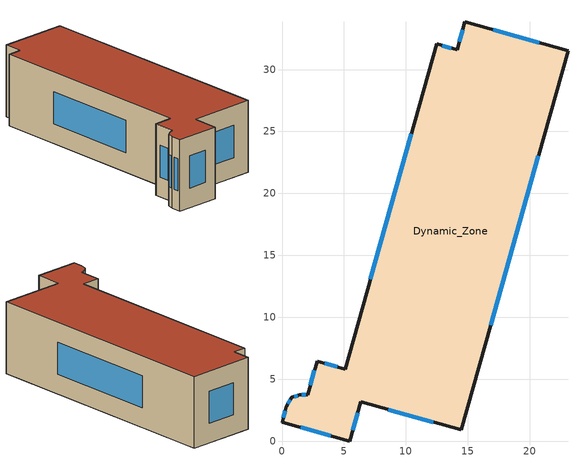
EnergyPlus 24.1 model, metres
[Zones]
Dynamic_Zone
 floor ground (Floor): 14.14,31.61 12.51,32.07 5.09,5.82 2.83,6.45 2.08,3.76 1.44,3.73 0.8,3.53 0.36,2.79 0,1.53 5.46,0 6.35,3.17 14.46,0.9 23.1,31.51 14.77,33.85 z0
 wall outside (Ext Wall): 14.77,33.85 23.1,31.51 14.46,0.9 6.35,3.17 5.46,0 0,1.53 0.36,2.79 0.8,3.53 1.44,3.73 2.08,3.76 2.83,6.45 5.09,5.82 12.51,32.07 14.14,31.61 14.77,33.85 z0:9
 window (Window): 17.07,33.2 20.8,32.15 / 20.71,23.05 16.85,9.36 / 12.22,1.53 8.59,2.54 / 6.1,2.29 5.7,0.88 / 3.95,0.42 1.51,1.11 / 0.1,1.88 0.26,2.44 / 0.48,2.99 0.67,3.32 / 0.97,3.58 1.26,3.67 / 1.61,3.73 1.9,3.75 / 2.29,4.5 2.62,5.71 / 3.46,6.28 4.47,5.99 / 7.14,13.07 10.46,24.81 / 12.96,31.94 13.69,31.74 / 14.31,32.23 14.59,33.23 z2.49:6.51
 roof outside (Roof): 14.77,33.85 23.1,31.51 14.46,0.9 6.35,3.17 5.46,0 0,1.53 0.36,2.79 0.8,3.53 1.44,3.73 2.08,3.76 2.83,6.45 5.09,5.82 12.51,32.07 14.14,31.61 z9
[BUILDING]
Generated Building: North Axis=0; Terrain=Suburbs; Loads Convergence Tolerance Value=0.04; Temperature Convergence Tolerance Value=0.4; Solar Distribution=FullInteriorAndExterior; Maximum Number of Warmup Days=25; Minimum Number of Warmup Days=6
[MATERIAL] Roughness=MediumRough; Thickness=0.2; Conductivity=0.5; Density=1000; Specific Heat=1000; Thermal Absorptance=0.9; Solar Absorptance=0.7; Visible Absorptance=0.7
Ext Wall Mat; Roof Mat; Floor Mat
[WINDOWMATERIAL:SIMPLEGLAZINGSYSTEM]
Window Mat: UFactor=3; Solar Heat Gain Coefficient=0.7; Visible Transmittance=0.8
[CONSTRUCTION]
Ext Wall: Ext Wall Mat
Roof: Roof Mat
Floor: Floor Mat
Window: Window Mat
[ZONE]
Dynamic_Zone: Type=1; Multiplier=1; Ceiling Height=autocalculate; Volume=autocalculate; Floor Area=autocalculate; Part of Total Floor Area=Yes
[ZONECONTROL:THERMOSTAT]
Dynamic_Zone Thermostat: Zone or ZoneList=Dynamic_Zone; Control Type Schedule=Yearly Thermostat; Control 1=Dual Setpoint - Dynamic_Zone; Temperature Difference Between Cutout And Setpoint=0
[THERMOSTATSETPOINT:DUALSETPOINT]
Dual Setpoint - Dynamic_Zone: Heating Setpoint Temperature Schedule=Zone Heating Setpoint Schedule; Cooling Setpoint Temperature Schedule=Zone Cooling Setpoint Schedule
[ZONEHVAC:IDEALLOADSAIRSYSTEM]
Dynamic_Zone IdealLoads: Availability Schedule=Always On; Maximum Heating Supply Air Temperature=50; Minimum Cooling Supply Air Temperature=13; Maximum Heating Supply Air Humidity Ratio=0.015; Minimum Cooling Supply Air Humidity Ratio=0.009; Heating Limit=NoLimit; Cooling Limit=NoLimit; Dehumidification Control Type=ConstantSupplyHumidityRatio; Cooling Sensible Heat Ratio=0.7; Humidification Control Type=ConstantSupplyHumidityRatio; Demand Controlled Ventilation Type=None; Outdoor Air Economizer Type=NoEconomizer; Heat Recovery Type=None; Sensible Heat Recovery Effectiveness=0.7; Latent Heat Recovery Effectiveness=0.65
[Zone equipment]
Dynamic_Zone: Dynamic_Zone IdealLoads
[SCHEDULE:COMPACT]
Always On: Through: 12/31, For: AllDays, Until: 24:00, 1
Yearly Thermostat: Through: 12/31, For: AllDays, Until: 24:00, 4
Zone Heating Setpoint Schedule: Through: 12/31, For: AllDays, Until: 24:00, 22
Zone Cooling Setpoint Schedule: Through: 12/31, For: AllDays, Until: 24:00, 24
